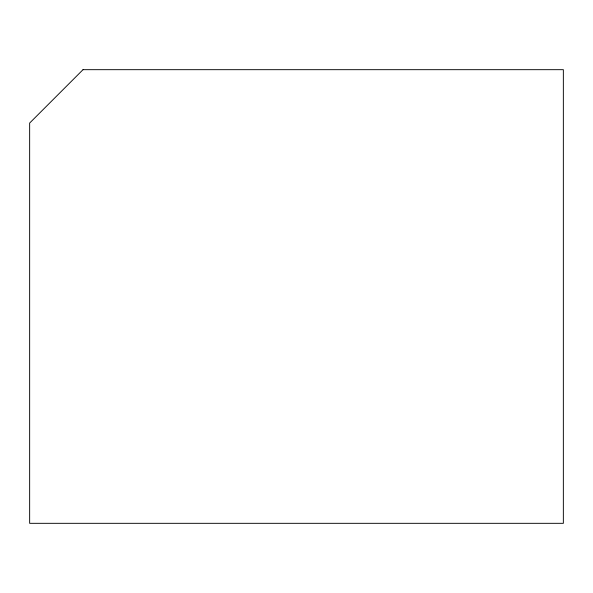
<?xml version="1.0" encoding="UTF-8"?>
<svg xmlns="http://www.w3.org/2000/svg" width="593" height="593" viewBox="0 0 593 593"><rect width="100%" height="100%" fill="white"/><g stroke="black" fill="none" stroke-linecap="round" stroke-linejoin="round"><path stroke-width="0.89" d="M83.02 69.677L29.65 123.047L29.65 523.322L563.35 523.322L563.35 69.677L83.02 69.677"/></g></svg>
